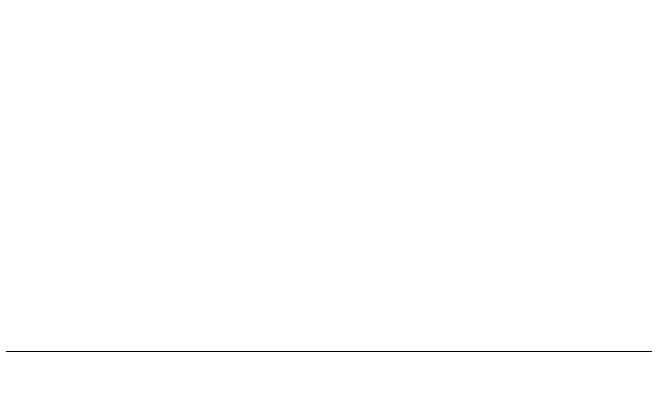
# Model space of a CAD drawing. Header units: metres. Extents: x 0 to 28.5, y 0.5 to 40.3.
# Drawn here: x 14.06 to 14.783, y 2.46 to 2.887 of the extents above; entities that cross this region are included whole.
import ezdxf

# ---------------------------------------------------------------- set-up
doc = ezdxf.new("R2010")
doc.units = ezdxf.units.M
doc.header["$MEASUREMENT"] = 0

msp = doc.modelspace()

# ---------------------------------------------------------------- linework, layer by layer
at = {"color": 7, "linetype": 'Continuous', "lineweight": 0}
msp.add_line((10, 2.49998), (16.5, 2.49998), dxfattribs=at)
at = {"color": 5, "linetype": 'Continuous', "lineweight": 0}
msp.add_open_spline([(14.01053, 1.49924), (14.04851, 1.57671), (14.10091, 1.68361), (14.1365, 1.81181), (14.14741, 1.88038), (14.10753, 1.92031), (14.04232, 1.91362), (13.97763, 1.87139), (13.92989, 1.81327), (13.90599, 1.74991), (13.90916, 1.68938), (13.92549, 1.62161), (13.96344, 1.56438), (14.02259, 1.53204), (14.08878, 1.51883), (14.15375, 1.54234), (14.21093, 1.56534), (14.28071, 1.61832), (14.32434, 1.72948), (14.389, 1.8509), (14.43971, 1.97005), (14.49804, 2.05208), (14.51942, 2.1138), (14.56171, 2.13116), (14.56438, 2.0907), (14.55286, 2.05499), (14.43817, 1.92047), (14.35799, 1.72278), (14.29601, 1.56485), (14.22466, 1.49831), (14.20878, 1.53536), (14.19967, 1.5731), (14.18884, 1.64989), (14.24446, 1.79474), (14.28959, 1.91191), (14.51211, 2.28012), (14.24543, 1.84202), (14.4844, 2.09916), (14.1632, 1.62345), (14.34399, 1.89488), (14.42099, 1.94911), (14.50199, 1.93326), (14.52266, 1.85348), (14.53169, 1.72705), (14.49821, 1.56302), (14.37963, 1.48617), (14.29445, 1.44681), (14.2131, 1.44601), (14.14161, 1.46389), (14.11681, 1.50985), (14.11205, 1.55169), (14.12347, 1.62341), (14.24997, 1.61459), (14.46681, 1.92873), (14.15953, 1.47764), (14.35778, 1.61603), (14.43666, 1.6577), (14.49544, 1.86795), (14.23903, 1.44435), (14.48498, 1.64143), (14.60084, 1.89634), (14.31918, 1.42679), (14.58024, 1.63704), (14.70218, 1.88411), (14.41153, 1.4561), (14.6889, 1.63392), (14.81057, 1.88789), (14.5383, 1.43421), (14.79927, 1.64867), (14.91005, 1.87343), (14.63341, 1.38931), (14.92575, 1.67134), (14.99093, 1.83761), (14.70663, 1.34927), (15.08169, 1.6965), (15.13574, 1.90206), (14.81837, 1.34087), (15.21105, 1.69892), (15.20697, 1.92588), (14.96644, 1.33671), (15.56289, 1.983), (15.67816, 2.15794), (16.224, 3.33669), (14.54378, 0.03897), (15.07633, 1.37225), (15.22723, 1.52383), (15.50481, 1.85892), (15.38494, 1.59099), (14.92346, 1.67451), (15.32747, 1.68448), (15.57816, 1.69067)], degree=3, knots=[0, 0, 0, 0, 0.25628, 0.353581, 0.406785, 0.450947, 0.500228, 0.589539, 0.678243, 0.721139, 0.789755, 0.855622, 0.929913, 0.986796, 1.054482, 1.124935, 1.189175, 1.239866, 1.382593, 1.533904, 1.656708, 1.769166, 1.833241, 1.851218, 1.87708, 1.919627, 1.974991, 2.390092, 2.511628, 2.564183, 2.58853, 2.610373, 2.686214, 2.814194, 3.041608, 3.238132, 3.458023, 3.542151, 3.799695, 3.964581, 4.050226, 4.108456, 4.174286, 4.271529, 4.50532, 4.614114, 4.684066, 4.783342, 4.858047, 4.883077, 4.934253, 4.987448, 5.068031, 5.273314, 5.528209, 5.596865, 5.81499, 5.861814, 6.112149, 6.279116, 6.419755, 6.680665, 6.886777, 7.00733, 7.257369, 7.454423, 7.584298, 7.83004, 8.047956, 8.143902, 8.3832, 8.65874, 8.67189, 8.887943, 9.221296, 9.231594, 9.502183, 9.820257, 9.849202, 10.120034, 10.495152, 11.096402, 11.416738, 13.371737, 13.840926, 14.20828, 14.424856, 14.536091, 14.808089, 15.25283, 15.25283, 15.25283, 15.25283], dxfattribs=at)

doc.saveas('drawing.dxf')
